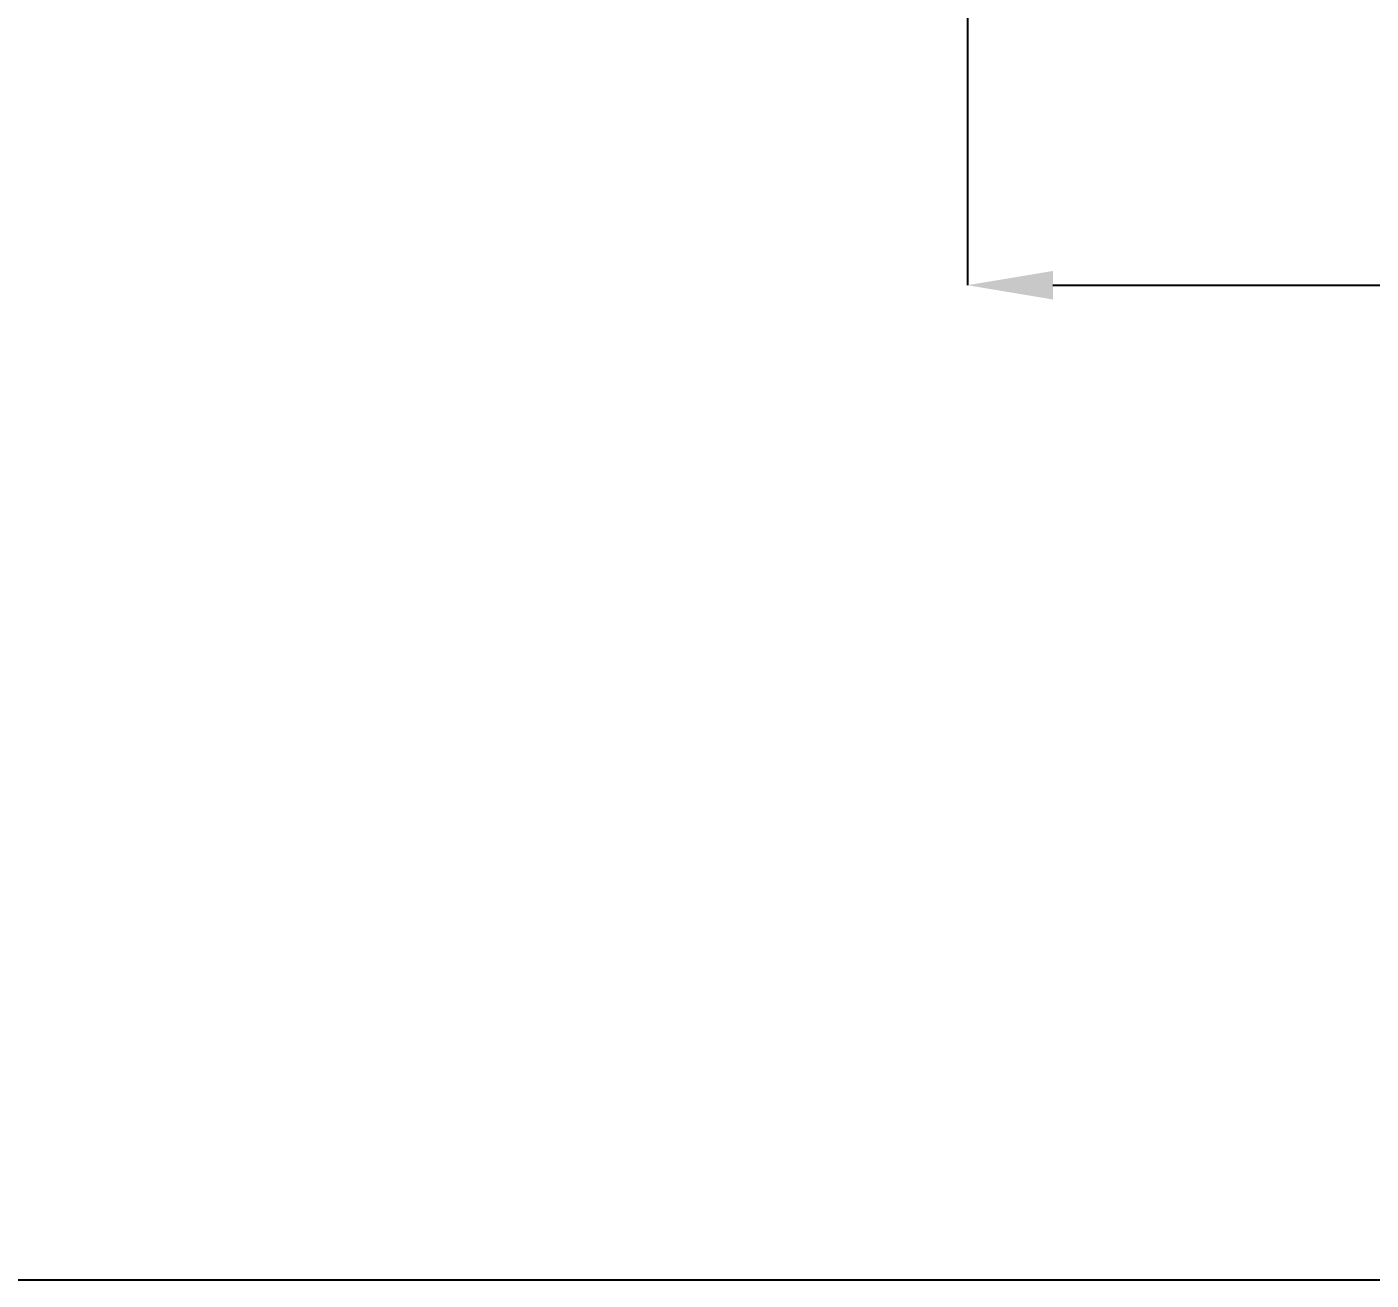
# Model space of a CAD drawing. Header units: millimetres. Extents: x -1265 to 1982, y -12197 to 1934.
# Drawn here: x 338.1 to 463.7, y -3582.3 to -3465.2 of the extents above; entities that cross this region are included whole.
import ezdxf

# ---------------------------------------------------------------- set-up
doc = ezdxf.new("R2010")
doc.units = ezdxf.units.MM
doc.header["$LTSCALE"] = 16.335
doc.header["$PDMODE"] = 3
doc.header["$PDSIZE"] = 0.3125
doc.layers.get('0').update_dxf_attribs({"linetype": 'CONTINUOUS'})
doc.layers.get('Defpoints').update_dxf_attribs({"linetype": 'CONTINUOUS'})
doc.styles.get("Standard").update_dxf_attribs({"font": 'txt', "width": 0.8})
doc.dimstyles.new('11', dxfattribs={"dimtxt": 8, "dimasz": 8, "dimexe": 0, "dimexo": 0, "dimgap": 0, "dimtad": 0, "dimdsep": 46, "dimtxsty": 'Standard', "dimcen": 0, "dimclrd": 4, "dimclre": 4, "dimclrt": 6, "dimazin": 0, "dimtp": 0.01, "dimtm": 0.01, "dimtfac": 1, "dimtofl": 0, "dimtmove": 0, "dimatfit": 3, "dimfxl": 0, "dimtolj": 1, "dimarcsym": 0})

# ---------------------------------------------------------------- blocks, each defined once
blk = doc.blocks.new('*D438')
at = {"color": 4, "lineweight": -2}
for p, q in [((425.99, -3452.14), (425.99, -3489.32)), ((585.99, -3456.53), (585.99, -3489.32)), ((433.99, -3489.32), (481.03, -3489.32)), ((577.99, -3489.32), (494.89, -3489.32))]:
    blk.add_line(p, q, dxfattribs=at)
at = {"color": 4}
for points in [[(433.99, -3487.99), (433.99, -3490.66), (425.99, -3489.32)], [(577.99, -3487.99), (577.99, -3490.66), (585.99, -3489.32)]]:
    blk.add_solid(points, dxfattribs=at)
at = {"layer": 'Defpoints', "color": 0}
for p in [(425.99, -3452.14), (585.99, -3456.53), (425.99, -3489.32)]:
    blk.add_point(p, dxfattribs=at)
at = {"color": 6, "insert": (487.96, -3489.32), "char_height": 8, "attachment_point": 5}
blk.add_mtext('\\A1;160', dxfattribs=at)

msp = doc.modelspace()

# ---------------------------------------------------------------- linework, layer by layer
msp.add_lwpolyline([(-326.714, -2762.541), (670.732, -2762.541), (670.732, -3582.339), (-326.714, -3582.339)], close=True)

# ---------------------------------------------------------------- dimensions: what is measured, and where the dimension line sits
dim = msp.add_linear_dim(base=(425.986, -3489.322), p1=(585.986, -3456.534), p2=(425.986, -3452.139), dimstyle='11', override={"dimfxl": 1.25, "dimarcsym": 1})
dim.commit()
dim.dimension.update_dxf_attribs({"geometry": '*D438', "text_midpoint": (487.96, -3489.322), "dimtype": 160})

doc.saveas('drawing.dxf')
